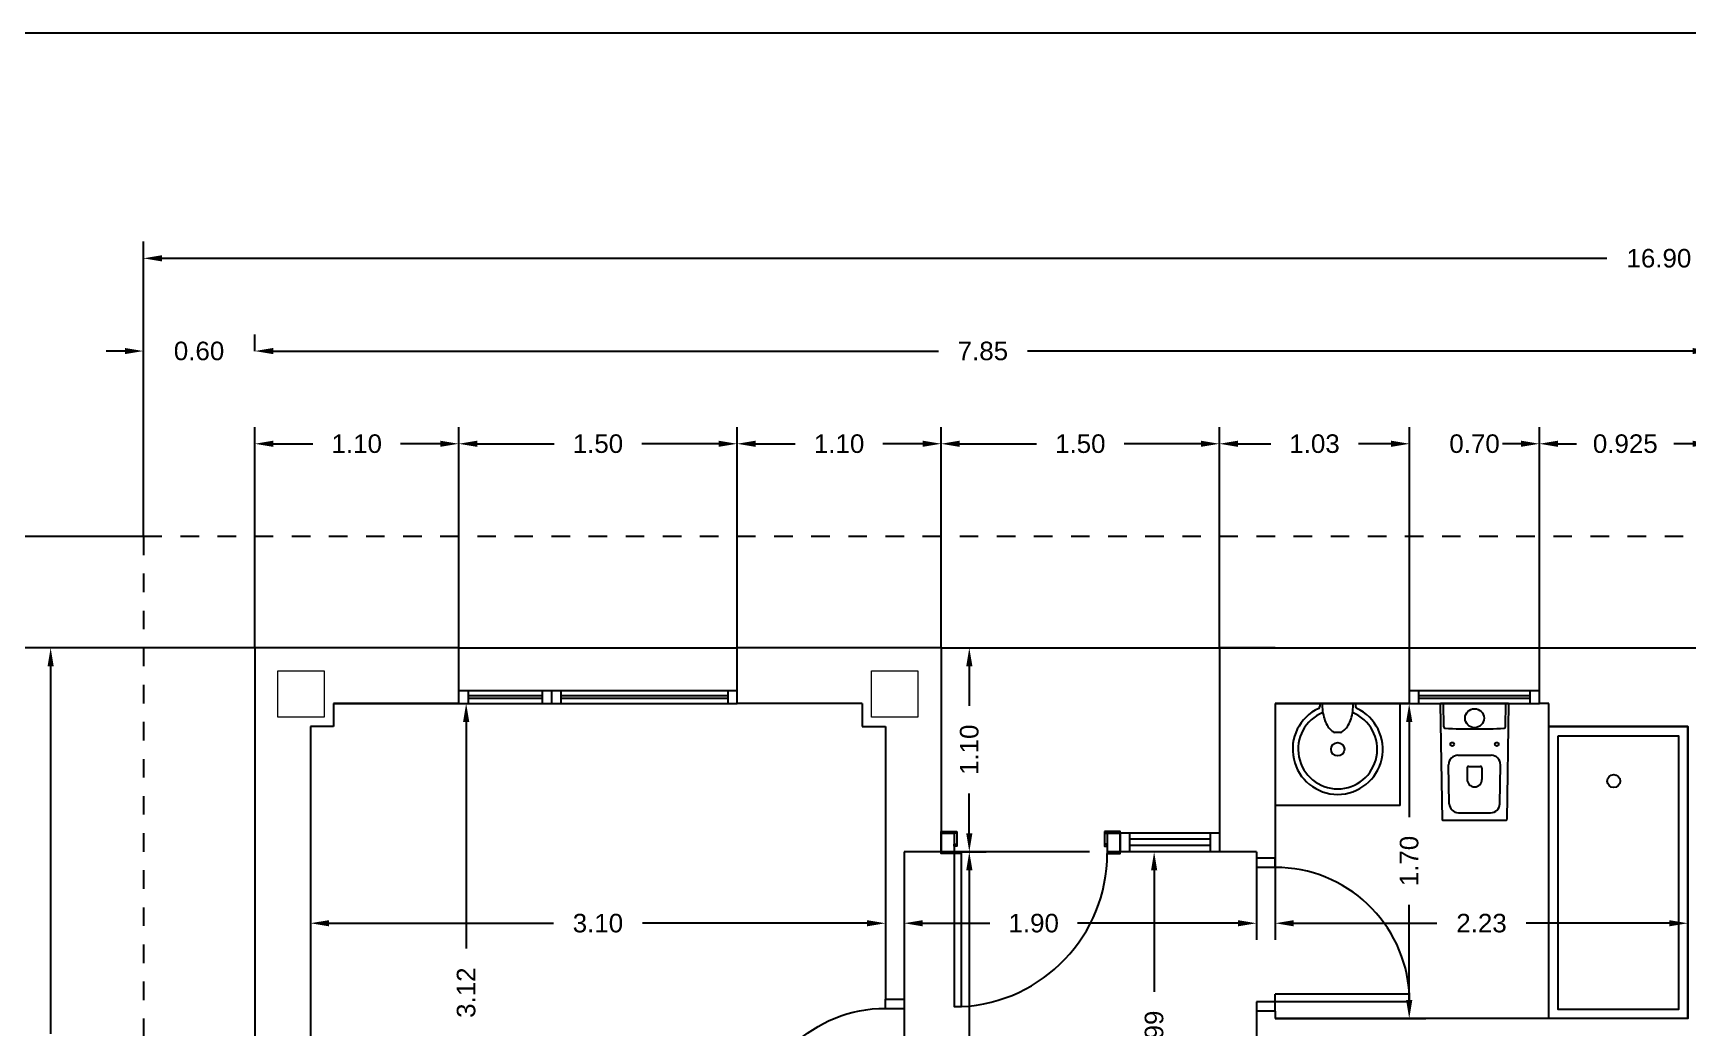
# Model space of a CAD drawing. Header units: millimetres. Extents: x 441156 to 441653, y 4514887 to 4515266.
# Drawn here: x 441298.74 to 441307.66, y 4515212.45 to 4515217.81 of the extents above; entities that cross this region are included whole.
import ezdxf

# ---------------------------------------------------------------- set-up
doc = ezdxf.new("R2010")
doc.units = ezdxf.units.MM
doc.linetypes.add('CONTINUA', pattern=[0])
doc.linetypes.add('RAYITAS', pattern=[0.375, 0.25, -0.125])
doc.layers.add('01_cartela', color=6, linetype='Continuous', plot=False)
for name, color, linetype in [('01_cotas', 254, 'Continuous'), ('01_muros', 1, 'Continuous'), ('01_proyección', 4, 'RAYITAS'), ('01_puertas', 2, 'Continuous'), ('01_sanitarios', 250, 'Continuous'), ('01_tabiques', 3, 'Continuous'), ('01_ventanas', 2, 'Continuous')]:
    doc.layers.add(name, color=color, linetype=linetype)
doc.layers.add('01_pilares baja', color=5, linetype='Continuous', lineweight=20)
doc.styles.add('Estilo1', font='swissel.ttf')
doc.styles.add('ROMANS', font='romans')
doc.dimstyles.new('DECIMAL-50', dxfattribs={"dimtxt": 0.08, "dimasz": 0.15, "dimexe": 0.09, "dimexo": 0, "dimgap": 0.09, "dimtad": 0, "dimzin": 0, "dimdsep": 46, "dimtxsty": 'ROMANS', "dimcen": 0.09, "dimclrt": 6, "dimadec": 0, "dimazin": 0, "dimtfac": 1.38, "dimtix": 1, "dimtofl": 0, "dimtmove": 2, "dimatfit": 3, "dimldrblk": 'OBLIQUE', "dimfxl": 1, "dimtolj": 1, "dimtzin": 0, "dimarcsym": 0})

# ---------------------------------------------------------------- blocks, each defined once
blk = doc.blocks.new('*D67')
at = {"layer": '01_cotas', "color": 0, "linetype": 'CONTINUA', "lineweight": -2, "transparency": 16777216}
for p, q in [((441299.9321, 4515214.498), (441299.9321, 4515215.688)), ((441301.0321, 4515214.498), (441301.0321, 4515215.688))]:
    blk.add_line(p, q, dxfattribs=at)
at = {"layer": '01_cotas', "color": 0, "lineweight": -2, "transparency": 16777216}
for p, q in [((441300.0321, 4515215.598), (441300.2457, 4515215.598)), ((441300.9321, 4515215.598), (441300.7185, 4515215.598))]:
    blk.add_line(p, q, dxfattribs=at)
at = {"layer": '01_cotas', "color": 0, "transparency": 16777216}
for points in [[(441300.0321, 4515215.6147), (441300.0321, 4515215.5813), (441299.9321, 4515215.598)], [(441300.9321, 4515215.6147), (441300.9321, 4515215.5813), (441301.0321, 4515215.598)]]:
    blk.add_solid(points, dxfattribs=at)
at = {"layer": '01_cotas', "color": 7, "transparency": 16777216, "insert": (441300.4821, 4515215.598), "char_height": 0.1, "attachment_point": 5, "style": 'Estilo1'}
blk.add_mtext('\\A1;1.10', dxfattribs=at)
blk = doc.blocks.new('*D68')
at = {"layer": '01_cotas', "color": 0, "linetype": 'CONTINUA', "lineweight": -2, "transparency": 16777216}
for p, q in [((441301.0321, 4515214.498), (441301.0321, 4515215.688)), ((441302.5321, 4515214.498), (441302.5321, 4515215.688))]:
    blk.add_line(p, q, dxfattribs=at)
at = {"layer": '01_cotas', "color": 0, "lineweight": -2, "transparency": 16777216}
for p, q in [((441301.1321, 4515215.598), (441301.5457, 4515215.598)), ((441302.4321, 4515215.598), (441302.0185, 4515215.598))]:
    blk.add_line(p, q, dxfattribs=at)
at = {"layer": '01_cotas', "color": 0, "transparency": 16777216}
for points in [[(441301.1321, 4515215.6147), (441301.1321, 4515215.5813), (441301.0321, 4515215.598)], [(441302.4321, 4515215.6147), (441302.4321, 4515215.5813), (441302.5321, 4515215.598)]]:
    blk.add_solid(points, dxfattribs=at)
at = {"layer": '01_cotas', "color": 7, "transparency": 16777216, "insert": (441301.7821, 4515215.598), "char_height": 0.1, "attachment_point": 5, "style": 'Estilo1'}
blk.add_mtext('\\A1;1.50', dxfattribs=at)
blk = doc.blocks.new('*D69')
at = {"layer": '01_cotas', "color": 0, "linetype": 'CONTINUA', "lineweight": -2, "transparency": 16777216}
for p, q in [((441303.6321, 4515214.498), (441303.6321, 4515215.688)), ((441305.1321, 4515214.498), (441305.1321, 4515215.688))]:
    blk.add_line(p, q, dxfattribs=at)
at = {"layer": '01_cotas', "color": 0, "lineweight": -2, "transparency": 16777216}
for p, q in [((441303.7321, 4515215.598), (441304.1457, 4515215.598)), ((441305.0321, 4515215.598), (441304.6185, 4515215.598))]:
    blk.add_line(p, q, dxfattribs=at)
at = {"layer": '01_cotas', "color": 0, "transparency": 16777216}
for points in [[(441303.7321, 4515215.6147), (441303.7321, 4515215.5813), (441303.6321, 4515215.598)], [(441305.0321, 4515215.6147), (441305.0321, 4515215.5813), (441305.1321, 4515215.598)]]:
    blk.add_solid(points, dxfattribs=at)
at = {"layer": '01_cotas', "color": 7, "transparency": 16777216, "insert": (441304.3821, 4515215.598), "char_height": 0.1, "attachment_point": 5, "style": 'Estilo1'}
blk.add_mtext('\\A1;1.50', dxfattribs=at)
blk = doc.blocks.new('*D70')
at = {"layer": '01_cotas', "color": 0, "linetype": 'CONTINUA', "lineweight": -2, "transparency": 16777216}
for p, q in [((441305.1321, 4515214.498), (441305.1321, 4515215.688)), ((441306.1571, 4515214.498), (441306.1571, 4515215.688))]:
    blk.add_line(p, q, dxfattribs=at)
at = {"layer": '01_cotas', "color": 0, "lineweight": -2, "transparency": 16777216}
for p, q in [((441305.2321, 4515215.598), (441305.4083, 4515215.598)), ((441306.0571, 4515215.598), (441305.8809, 4515215.598))]:
    blk.add_line(p, q, dxfattribs=at)
at = {"layer": '01_cotas', "color": 0, "transparency": 16777216}
for points in [[(441305.2321, 4515215.6147), (441305.2321, 4515215.5813), (441305.1321, 4515215.598)], [(441306.0571, 4515215.6147), (441306.0571, 4515215.5813), (441306.1571, 4515215.598)]]:
    blk.add_solid(points, dxfattribs=at)
at = {"layer": '01_cotas', "color": 7, "transparency": 16777216, "insert": (441305.6446, 4515215.598), "char_height": 0.1, "attachment_point": 5, "style": 'Estilo1'}
blk.add_mtext('\\A1;1.03', dxfattribs=at)
blk = doc.blocks.new('*D71')
at = {"layer": '01_cotas', "color": 0, "linetype": 'CONTINUA', "lineweight": -2, "transparency": 16777216}
for p, q in [((441306.1571, 4515214.498), (441306.1571, 4515215.688)), ((441306.8571, 4515214.498), (441306.8571, 4515215.688))]:
    blk.add_line(p, q, dxfattribs=at)
at = {"layer": '01_cotas', "color": 0, "lineweight": -2, "transparency": 16777216}
for p, q in [((441306.0571, 4515215.598), (441305.9571, 4515215.598)), ((441306.9571, 4515215.598), (441307.0571, 4515215.598))]:
    blk.add_line(p, q, dxfattribs=at)
at = {"layer": '01_cotas', "color": 0, "transparency": 16777216}
for points in [[(441306.0571, 4515215.6147), (441306.0571, 4515215.5813), (441306.1571, 4515215.598)], [(441306.9571, 4515215.6147), (441306.9571, 4515215.5813), (441306.8571, 4515215.598)]]:
    blk.add_solid(points, dxfattribs=at)
at = {"layer": '01_cotas', "color": 7, "transparency": 16777216, "insert": (441306.5071, 4515215.598), "char_height": 0.1, "attachment_point": 5, "style": 'Estilo1'}
blk.add_mtext('\\A1;0.70', dxfattribs=at)
blk = doc.blocks.new('*D72')
at = {"layer": '01_cotas', "color": 0, "linetype": 'CONTINUA', "lineweight": -2, "transparency": 16777216}
for p, q in [((441306.8571, 4515214.498), (441306.8571, 4515215.688)), ((441307.7821, 4515214.498), (441307.7821, 4515215.688))]:
    blk.add_line(p, q, dxfattribs=at)
at = {"layer": '01_cotas', "color": 0, "lineweight": -2, "transparency": 16777216}
for p, q in [((441306.7571, 4515215.598), (441306.6571, 4515215.598)), ((441307.8821, 4515215.598), (441307.9821, 4515215.598))]:
    blk.add_line(p, q, dxfattribs=at)
at = {"layer": '01_cotas', "color": 0, "transparency": 16777216}
for points in [[(441306.7571, 4515215.6147), (441306.7571, 4515215.5813), (441306.8571, 4515215.598)], [(441307.8821, 4515215.6147), (441307.8821, 4515215.5813), (441307.7821, 4515215.598)]]:
    blk.add_solid(points, dxfattribs=at)
at = {"layer": '01_cotas', "color": 7, "transparency": 16777216, "insert": (441307.3196, 4515215.598), "char_height": 0.1, "attachment_point": 5, "style": 'Estilo1'}
blk.add_mtext('\\A1;0.925', dxfattribs=at)
blk = doc.blocks.new('*D73')
at = {"layer": '01_cotas', "color": 0, "linetype": 'CONTINUA', "lineweight": -2, "transparency": 16777216}
for p, q in [((441307.7821, 4515214.498), (441307.7821, 4515215.688)), ((441308.7071, 4515214.498), (441308.7071, 4515215.688))]:
    blk.add_line(p, q, dxfattribs=at)
at = {"layer": '01_cotas', "color": 0, "lineweight": -2, "transparency": 16777216}
for p, q in [((441307.6821, 4515215.598), (441307.5821, 4515215.598)), ((441308.8071, 4515215.598), (441308.9071, 4515215.598))]:
    blk.add_line(p, q, dxfattribs=at)
at = {"layer": '01_cotas', "color": 0, "transparency": 16777216}
for points in [[(441307.6821, 4515215.6147), (441307.6821, 4515215.5813), (441307.7821, 4515215.598)], [(441308.8071, 4515215.6147), (441308.8071, 4515215.5813), (441308.7071, 4515215.598)]]:
    blk.add_solid(points, dxfattribs=at)
at = {"layer": '01_cotas', "color": 7, "transparency": 16777216, "insert": (441308.2446, 4515215.598), "char_height": 0.1, "attachment_point": 5, "style": 'Estilo1'}
blk.add_mtext('\\A1;0.925', dxfattribs=at)
blk = doc.blocks.new('*D80')
at = {"layer": '01_cotas', "color": 0, "linetype": 'CONTINUA', "lineweight": -2, "transparency": 16777216}
for p, q in [((441299.3321, 4515215.098), (441299.3321, 4515216.688)), ((441316.2321, 4515215.098), (441316.2321, 4515216.688))]:
    blk.add_line(p, q, dxfattribs=at)
at = {"layer": '01_cotas', "color": 0, "lineweight": -2, "transparency": 16777216}
for p, q in [((441299.4321, 4515216.598), (441307.2196, 4515216.598)), ((441316.1321, 4515216.598), (441307.7821, 4515216.598))]:
    blk.add_line(p, q, dxfattribs=at)
at = {"layer": '01_cotas', "color": 0, "transparency": 16777216}
for points in [[(441299.4321, 4515216.6147), (441299.4321, 4515216.5813), (441299.3321, 4515216.598)], [(441316.1321, 4515216.6147), (441316.1321, 4515216.5813), (441316.2321, 4515216.598)]]:
    blk.add_solid(points, dxfattribs=at)
at = {"layer": '01_cotas', "color": 7, "transparency": 16777216, "insert": (441307.5009, 4515216.598), "char_height": 0.1, "attachment_point": 5, "style": 'Estilo1'}
blk.add_mtext('\\A1;16.90', dxfattribs=at)
blk = doc.blocks.new('*D86')
at = {"layer": '01_cotas', "color": 0, "linetype": 'CONTINUA', "lineweight": -2, "transparency": 16777216}
for p, q in [((441299.3321, 4515215.098), (441299.3321, 4515216.188)), ((441299.9321, 4515216.098), (441299.9321, 4515216.188))]:
    blk.add_line(p, q, dxfattribs=at)
at = {"layer": '01_cotas', "color": 0, "lineweight": -2, "transparency": 16777216}
for p, q in [((441299.2321, 4515216.098), (441299.1321, 4515216.098)), ((441300.0321, 4515216.098), (441300.1321, 4515216.098))]:
    blk.add_line(p, q, dxfattribs=at)
at = {"layer": '01_cotas', "color": 0, "transparency": 16777216}
for points in [[(441299.2321, 4515216.1147), (441299.2321, 4515216.0813), (441299.3321, 4515216.098)], [(441300.0321, 4515216.1147), (441300.0321, 4515216.0813), (441299.9321, 4515216.098)]]:
    blk.add_solid(points, dxfattribs=at)
at = {"layer": '01_cotas', "color": 7, "transparency": 16777216, "insert": (441299.6321, 4515216.098), "char_height": 0.1, "attachment_point": 5, "style": 'Estilo1'}
blk.add_mtext('\\A1;0.60', dxfattribs=at)
blk = doc.blocks.new('*D90')
at = {"layer": '01_cotas', "color": 0, "linetype": 'CONTINUA', "lineweight": -2, "transparency": 16777216}
for p, q in [((441299.9321, 4515214.498), (441298.7421, 4515214.498)), ((441299.9321, 4515209.853), (441298.7421, 4515209.853))]:
    blk.add_line(p, q, dxfattribs=at)
at = {"layer": '01_cotas', "color": 0, "lineweight": -2, "transparency": 16777216}
for p, q in [((441298.8321, 4515214.398), (441298.8321, 4515212.4163)), ((441298.8321, 4515209.953), (441298.8321, 4515211.9348))]:
    blk.add_line(p, q, dxfattribs=at)
at = {"layer": '01_cotas', "color": 0, "transparency": 16777216}
for points in [[(441298.8155, 4515214.398), (441298.8488, 4515214.398), (441298.8321, 4515214.498)], [(441298.8155, 4515209.953), (441298.8488, 4515209.953), (441298.8321, 4515209.853)]]:
    blk.add_solid(points, dxfattribs=at)
at = {"layer": '01_cotas', "color": 7, "transparency": 16777216, "insert": (441298.8321, 4515212.1755), "char_height": 0.1, "attachment_point": 5, "rotation": 90, "style": 'Estilo1'}
blk.add_mtext('\\A1;4.65', dxfattribs=at)
blk = doc.blocks.new('*D88')
at = {"layer": '01_cotas', "color": 0, "linetype": 'CONTINUA', "lineweight": -2, "transparency": 16777216}
for p, q in [((441299.9321, 4515214.498), (441298.2421, 4515214.498)), ((441299.9321, 4515204.998), (441298.2421, 4515204.998))]:
    blk.add_line(p, q, dxfattribs=at)
at = {"layer": '01_cotas', "color": 0, "lineweight": -2, "transparency": 16777216}
for p, q in [((441298.3321, 4515214.398), (441298.3321, 4515209.9888)), ((441298.3321, 4515205.098), (441298.3321, 4515209.5073))]:
    blk.add_line(p, q, dxfattribs=at)
at = {"layer": '01_cotas', "color": 0, "transparency": 16777216}
for points in [[(441298.3155, 4515214.398), (441298.3488, 4515214.398), (441298.3321, 4515214.498)], [(441298.3155, 4515205.098), (441298.3488, 4515205.098), (441298.3321, 4515204.998)]]:
    blk.add_solid(points, dxfattribs=at)
at = {"layer": '01_cotas', "color": 7, "transparency": 16777216, "insert": (441298.3321, 4515209.748), "char_height": 0.1, "attachment_point": 5, "rotation": 90, "style": 'Estilo1'}
blk.add_mtext('\\A1;9.50', dxfattribs=at)
blk = doc.blocks.new('*D92')
at = {"layer": '01_cotas', "color": 0, "linetype": 'CONTINUA', "lineweight": -2, "transparency": 16777216}
for p, q in [((441299.3321, 4515215.098), (441297.7421, 4515215.098)), ((441299.3321, 4515209.403), (441297.7421, 4515209.403))]:
    blk.add_line(p, q, dxfattribs=at)
at = {"layer": '01_cotas', "color": 0, "lineweight": -2, "transparency": 16777216}
for p, q in [((441297.8321, 4515214.998), (441297.8321, 4515212.4906)), ((441297.8321, 4515209.503), (441297.8321, 4515212.0104))]:
    blk.add_line(p, q, dxfattribs=at)
at = {"layer": '01_cotas', "color": 0, "transparency": 16777216}
for points in [[(441297.8155, 4515214.998), (441297.8488, 4515214.998), (441297.8321, 4515215.098)], [(441297.8155, 4515209.503), (441297.8488, 4515209.503), (441297.8321, 4515209.403)]]:
    blk.add_solid(points, dxfattribs=at)
at = {"layer": '01_cotas', "color": 7, "transparency": 16777216, "insert": (441297.8321, 4515212.2505), "char_height": 0.1, "attachment_point": 5, "rotation": 90, "style": 'Estilo1'}
blk.add_mtext('\\A1;5.70', dxfattribs=at)
blk = doc.blocks.new('*D94')
at = {"layer": '01_cotas', "color": 0, "linetype": 'CONTINUA', "lineweight": -2, "transparency": 16777216}
for p, q in [((441300.2321, 4515213.6898), (441300.2321, 4515212.9225)), ((441303.3321, 4515213.6898), (441303.3321, 4515212.9225))]:
    blk.add_line(p, q, dxfattribs=at)
at = {"layer": '01_cotas', "color": 0, "lineweight": -2, "transparency": 16777216}
for p, q in [((441300.3321, 4515213.0125), (441301.542, 4515213.0125)), ((441303.2321, 4515213.0125), (441302.0222, 4515213.0125))]:
    blk.add_line(p, q, dxfattribs=at)
at = {"layer": '01_cotas', "color": 0, "transparency": 16777216}
for points in [[(441300.3321, 4515213.0291), (441300.3321, 4515212.9958), (441300.2321, 4515213.0125)], [(441303.2321, 4515213.0291), (441303.2321, 4515212.9958), (441303.3321, 4515213.0125)]]:
    blk.add_solid(points, dxfattribs=at)
at = {"layer": '01_cotas', "color": 7, "transparency": 16777216, "insert": (441301.7821, 4515213.0125), "char_height": 0.1, "attachment_point": 5, "style": 'Estilo1'}
blk.add_mtext('\\A1;3.10', dxfattribs=at)
blk = doc.blocks.new('*D95')
at = {"layer": '01_cotas', "color": 0, "linetype": 'CONTINUA', "lineweight": -2, "transparency": 16777216}
for p, q in [((441300.3571, 4515214.198), (441301.1619, 4515214.198)), ((441300.4521, 4515211.078), (441301.1619, 4515211.078))]:
    blk.add_line(p, q, dxfattribs=at)
at = {"layer": '01_cotas', "color": 0, "lineweight": -2, "transparency": 16777216}
for p, q in [((441301.0719, 4515214.098), (441301.0719, 4515212.8771)), ((441301.0719, 4515211.178), (441301.0719, 4515212.399))]:
    blk.add_line(p, q, dxfattribs=at)
at = {"layer": '01_cotas', "color": 0, "transparency": 16777216}
for points in [[(441301.0552, 4515214.098), (441301.0886, 4515214.098), (441301.0719, 4515214.198)], [(441301.0552, 4515211.178), (441301.0886, 4515211.178), (441301.0719, 4515211.078)]]:
    blk.add_solid(points, dxfattribs=at)
at = {"layer": '01_cotas', "color": 7, "transparency": 16777216, "insert": (441301.0719, 4515212.638), "char_height": 0.1, "attachment_point": 5, "rotation": 90, "style": 'Estilo1'}
blk.add_mtext('\\A1;3.12', dxfattribs=at)
blk = doc.blocks.new('*D96')
at = {"layer": '01_cotas', "color": 0, "linetype": 'CONTINUA', "lineweight": -2, "transparency": 16777216}
for p, q in [((441303.4321, 4515213.398), (441303.4321, 4515212.9225)), ((441305.3321, 4515213.398), (441305.3321, 4515212.9225))]:
    blk.add_line(p, q, dxfattribs=at)
at = {"layer": '01_cotas', "color": 0, "lineweight": -2, "transparency": 16777216}
for p, q in [((441303.5321, 4515213.0125), (441303.8944, 4515213.0125)), ((441305.2321, 4515213.0125), (441304.3672, 4515213.0125))]:
    blk.add_line(p, q, dxfattribs=at)
at = {"layer": '01_cotas', "color": 0, "transparency": 16777216}
for points in [[(441303.5321, 4515213.0291), (441303.5321, 4515212.9958), (441303.4321, 4515213.0125)], [(441305.2321, 4515213.0291), (441305.2321, 4515212.9958), (441305.3321, 4515213.0125)]]:
    blk.add_solid(points, dxfattribs=at)
at = {"layer": '01_cotas', "color": 7, "transparency": 16777216, "insert": (441304.1308, 4515213.0125), "char_height": 0.1, "attachment_point": 5, "style": 'Estilo1'}
blk.add_mtext('\\A1;1.90', dxfattribs=at)
blk = doc.blocks.new('*D97')
at = {"layer": '01_cotas', "color": 0, "linetype": 'CONTINUA', "lineweight": -2, "transparency": 16777216}
for p, q in [((441303.4321, 4515212.6036), (441303.4321, 4515211.9645)), ((441305.1121, 4515212.398), (441305.1121, 4515211.9645))]:
    blk.add_line(p, q, dxfattribs=at)
at = {"layer": '01_cotas', "color": 0, "lineweight": -2, "transparency": 16777216}
for p, q in [((441303.5321, 4515212.0545), (441304.0357, 4515212.0545)), ((441305.0121, 4515212.0545), (441304.5086, 4515212.0545))]:
    blk.add_line(p, q, dxfattribs=at)
at = {"layer": '01_cotas', "color": 0, "transparency": 16777216}
for points in [[(441303.5321, 4515212.0712), (441303.5321, 4515212.0379), (441303.4321, 4515212.0545)], [(441305.0121, 4515212.0712), (441305.0121, 4515212.0379), (441305.1121, 4515212.0545)]]:
    blk.add_solid(points, dxfattribs=at)
at = {"layer": '01_cotas', "color": 7, "transparency": 16777216, "insert": (441304.2721, 4515212.0545), "char_height": 0.1, "attachment_point": 5, "style": 'Estilo1'}
blk.add_mtext('\\A1;1.68', dxfattribs=at)
blk = doc.blocks.new('*D102')
at = {"layer": '01_cotas', "color": 0, "linetype": 'CONTINUA', "lineweight": -2, "transparency": 16777216}
for p, q in [((441305.4321, 4515213.3637), (441305.4321, 4515212.9225)), ((441307.6571, 4515213.3637), (441307.6571, 4515212.9225))]:
    blk.add_line(p, q, dxfattribs=at)
at = {"layer": '01_cotas', "color": 0, "lineweight": -2, "transparency": 16777216}
for p, q in [((441305.5321, 4515213.0125), (441306.3046, 4515213.0125)), ((441307.5571, 4515213.0125), (441306.7847, 4515213.0125))]:
    blk.add_line(p, q, dxfattribs=at)
at = {"layer": '01_cotas', "color": 0, "transparency": 16777216}
for points in [[(441305.5321, 4515213.0291), (441305.5321, 4515212.9958), (441305.4321, 4515213.0125)], [(441307.5571, 4515213.0291), (441307.5571, 4515212.9958), (441307.6571, 4515213.0125)]]:
    blk.add_solid(points, dxfattribs=at)
at = {"layer": '01_cotas', "color": 7, "transparency": 16777216, "insert": (441306.5446, 4515213.0125), "char_height": 0.1, "attachment_point": 5, "style": 'Estilo1'}
blk.add_mtext('\\A1;2.23', dxfattribs=at)
blk = doc.blocks.new('*D103')
at = {"layer": '01_cotas', "color": 0, "linetype": 'CONTINUA', "lineweight": -2, "transparency": 16777216}
for p, q in [((441305.4321, 4515214.198), (441306.2449, 4515214.198)), ((441305.4321, 4515212.498), (441306.2449, 4515212.498))]:
    blk.add_line(p, q, dxfattribs=at)
at = {"layer": '01_cotas', "color": 0, "lineweight": -2, "transparency": 16777216}
for p, q in [((441306.1549, 4515214.098), (441306.1549, 4515213.5844)), ((441306.1549, 4515212.598), (441306.1549, 4515213.1116))]:
    blk.add_line(p, q, dxfattribs=at)
at = {"layer": '01_cotas', "color": 0, "transparency": 16777216}
for points in [[(441306.1382, 4515214.098), (441306.1716, 4515214.098), (441306.1549, 4515214.198)], [(441306.1382, 4515212.598), (441306.1716, 4515212.598), (441306.1549, 4515212.498)]]:
    blk.add_solid(points, dxfattribs=at)
at = {"layer": '01_cotas', "color": 7, "transparency": 16777216, "insert": (441306.1549, 4515213.348), "char_height": 0.1, "attachment_point": 5, "rotation": 90, "style": 'Estilo1'}
blk.add_mtext('\\A1;1.70', dxfattribs=at)
blk = doc.blocks.new('*D104')
at = {"layer": '01_cotas', "color": 0, "linetype": 'CONTINUA', "lineweight": -2, "transparency": 16777216}
for p, q in [((441304.7994, 4515213.398), (441304.6901, 4515213.398)), ((441304.7994, 4515211.413), (441304.6901, 4515211.413))]:
    blk.add_line(p, q, dxfattribs=at)
at = {"layer": '01_cotas', "color": 0, "lineweight": -2, "transparency": 16777216}
for p, q in [((441304.7801, 4515213.298), (441304.7801, 4515212.642)), ((441304.7801, 4515211.513), (441304.7801, 4515212.1691))]:
    blk.add_line(p, q, dxfattribs=at)
at = {"layer": '01_cotas', "color": 0, "transparency": 16777216}
for points in [[(441304.7634, 4515213.298), (441304.7967, 4515213.298), (441304.7801, 4515213.398)], [(441304.7634, 4515211.513), (441304.7967, 4515211.513), (441304.7801, 4515211.413)]]:
    blk.add_solid(points, dxfattribs=at)
at = {"layer": '01_cotas', "color": 7, "transparency": 16777216, "insert": (441304.7801, 4515212.4055), "char_height": 0.1, "attachment_point": 5, "rotation": 90, "style": 'Estilo1'}
blk.add_mtext('\\A1;1.99', dxfattribs=at)
blk = doc.blocks.new('*D93')
at = {"layer": '01_cotas', "color": 0, "linetype": 'CONTINUA', "lineweight": -2, "transparency": 16777216}
for p, q in [((441304.4321, 4515213.398), (441303.6939, 4515213.398)), ((441304.4321, 4515209.868), (441303.6939, 4515209.868))]:
    blk.add_line(p, q, dxfattribs=at)
at = {"layer": '01_cotas', "color": 0, "lineweight": -2, "transparency": 16777216}
for p, q in [((441303.7839, 4515213.298), (441303.7839, 4515211.8731)), ((441303.7839, 4515209.968), (441303.7839, 4515211.393))]:
    blk.add_line(p, q, dxfattribs=at)
at = {"layer": '01_cotas', "color": 0, "transparency": 16777216}
for points in [[(441303.7672, 4515213.298), (441303.8006, 4515213.298), (441303.7839, 4515213.398)], [(441303.7672, 4515209.968), (441303.8006, 4515209.968), (441303.7839, 4515209.868)]]:
    blk.add_solid(points, dxfattribs=at)
at = {"layer": '01_cotas', "color": 7, "transparency": 16777216, "insert": (441303.7839, 4515211.633), "char_height": 0.1, "attachment_point": 5, "rotation": 90, "style": 'Estilo1'}
blk.add_mtext('\\A1;3.53', dxfattribs=at)
blk = doc.blocks.new('*D111')
at = {"layer": '01_cotas', "color": 0, "linetype": 'CONTINUA', "lineweight": -2, "transparency": 16777216}
for p, q in [((441303.6322, 4515214.498), (441303.8739, 4515214.498)), ((441303.6322, 4515213.398), (441303.8739, 4515213.398))]:
    blk.add_line(p, q, dxfattribs=at)
at = {"layer": '01_cotas', "color": 0, "lineweight": -2, "transparency": 16777216}
for p, q in [((441303.7839, 4515214.398), (441303.7839, 4515214.1844)), ((441303.7839, 4515213.498), (441303.7839, 4515213.7116))]:
    blk.add_line(p, q, dxfattribs=at)
at = {"layer": '01_cotas', "color": 0, "transparency": 16777216}
for points in [[(441303.7672, 4515214.398), (441303.8006, 4515214.398), (441303.7839, 4515214.498)], [(441303.7672, 4515213.498), (441303.8006, 4515213.498), (441303.7839, 4515213.398)]]:
    blk.add_solid(points, dxfattribs=at)
at = {"layer": '01_cotas', "color": 7, "transparency": 16777216, "insert": (441303.7839, 4515213.948), "char_height": 0.1, "attachment_point": 5, "rotation": 90, "style": 'Estilo1'}
blk.add_mtext('\\A1;1.10', dxfattribs=at)
blk = doc.blocks.new('*D119')
at = {"layer": '01_cotas', "color": 0, "linetype": 'CONTINUA', "lineweight": -2, "transparency": 16777216}
for p, q in [((441299.9321, 4515216.098), (441299.9321, 4515216.188)), ((441307.7821, 4515216.098), (441307.7821, 4515216.008))]:
    blk.add_line(p, q, dxfattribs=at)
at = {"layer": '01_cotas', "color": 0, "lineweight": -2, "transparency": 16777216}
for p, q in [((441300.0321, 4515216.098), (441303.6175, 4515216.098)), ((441307.6821, 4515216.098), (441304.0968, 4515216.098))]:
    blk.add_line(p, q, dxfattribs=at)
at = {"layer": '01_cotas', "color": 0, "transparency": 16777216}
for points in [[(441300.0321, 4515216.1147), (441300.0321, 4515216.0813), (441299.9321, 4515216.098)], [(441307.6821, 4515216.1147), (441307.6821, 4515216.0813), (441307.7821, 4515216.098)]]:
    blk.add_solid(points, dxfattribs=at)
at = {"layer": '01_cotas', "color": 7, "transparency": 16777216, "insert": (441303.8571, 4515216.098), "char_height": 0.1, "attachment_point": 5, "style": 'Estilo1'}
blk.add_mtext('\\A1;7.85', dxfattribs=at)
blk = doc.blocks.new('*D232')
at = {"layer": '01_cotas', "color": 0, "linetype": 'CONTINUA', "lineweight": -2, "transparency": 16777216}
for p, q in [((441302.5321, 4515214.498), (441302.5321, 4515215.688)), ((441303.6321, 4515214.498), (441303.6321, 4515215.688))]:
    blk.add_line(p, q, dxfattribs=at)
at = {"layer": '01_cotas', "color": 0, "lineweight": -2, "transparency": 16777216}
for p, q in [((441302.6321, 4515215.598), (441302.8457, 4515215.598)), ((441303.5321, 4515215.598), (441303.3185, 4515215.598))]:
    blk.add_line(p, q, dxfattribs=at)
at = {"layer": '01_cotas', "color": 0, "transparency": 16777216}
for points in [[(441302.6321, 4515215.6147), (441302.6321, 4515215.5813), (441302.5321, 4515215.598)], [(441303.5321, 4515215.6147), (441303.5321, 4515215.5813), (441303.6321, 4515215.598)]]:
    blk.add_solid(points, dxfattribs=at)
at = {"layer": '01_cotas', "color": 7, "transparency": 16777216, "insert": (441303.0821, 4515215.598), "char_height": 0.1, "attachment_point": 5, "style": 'Estilo1'}
blk.add_mtext('\\A1;1.10', dxfattribs=at)
blk = doc.blocks.new('lav-encimera 2')
at = {"layer": '01_sanitarios'}
for p, q in [((-0.0027, 0.1074), (-0.0187, 0.1066)), ((0, 0.1044), (0, -0.1044)), ((-0.1742, -0.0168), (-0.1743, 0.0168)), ((-0.0027, -0.1074), (-0.0187, -0.1066))]:
    blk.add_line(p, q, dxfattribs=at)
blk.add_circle((-0.275, 0), 0.04, dxfattribs=at)
for centre, radius, start, end in [((-0.275, 0), 0.27, 24.87491, 335.12509), ((-0.275, 0), 0.237, 22.06562, 338.05639), ((-0.0178, 0.1208), 0.0142, 210.52909, 266.21401), ((-0.003, 0.1044), 0.003, 360, 83.31595), ((-0.1216, 0.0003), 0.0553, 135.69557, 162.59035), ((-0.0471, -0.0725), 0.1594, 106.81645, 135.69557), ((-0.0033, -0.2171), 0.3105, 89.38301, 106.81645), ((-0.1216, 0.0003), 0.0553, 197.95324, 224.30443), ((-0.0471, 0.073), 0.1594, 224.30443, 253.18355), ((-0.0033, 0.2176), 0.3105, 253.18355, 270.61699), ((-0.0178, -0.1208), 0.0142, 93.78599, 149.47091), ((-0.003, -0.1044), 0.003, 276.68405, 360)]:
    blk.add_arc(centre, radius, start, end, dxfattribs=at)
blk = doc.blocks.new('duravit inodoro cisterna')
at = {"layer": '01_sanitarios', "linetype": 'Continuous'}
for p, q in [((-0.1364, 0.5408), (-0.1396, 0.3308)), ((0.0864, 0.59), (-0.0864, 0.59)), ((0.1364, 0.5408), (0.1396, 0.3308)), ((-0.04, 0.35), (-0.04, 0.41)), ((0.04, 0.35), (0.04, 0.41)), ((0.0896, 0.28), (-0.0896, 0.28)), ((0.03, 0.34), (-0.03, 0.34)), ((-0.166, 0.1269), (-0.1681, -0.0001)), ((0.166, 0.1269), (0.1681, -0.0001))]:
    blk.add_line(p, q, dxfattribs=at)
at = {"layer": '01_sanitarios', "linetype": 'Continuous', "flags": 128}
blk.add_lwpolyline([(0.181, 0, 0.414214), (0.185, 0.004), (0.185, 0.005), (0.175, 0.6257, 0.436396), (0.171, 0.63), (-0.171, 0.63, 0.436396), (-0.175, 0.6257), (-0.185, 0.005), (-0.185, 0.004, 0.414214), (-0.181, 0)], format="xyb", close=True, dxfattribs=at)
at = {"layer": '01_sanitarios', "linetype": 'Continuous'}
for centre, radius in [((-0.1198, 0.22), 0.01), ((0.12, 0.22), 0.01), ((0, 0.08), 0.051)]:
    blk.add_circle(centre, radius, dxfattribs=at)
for centre, radius, start, end in [((-0.0864, 0.54), 0.05, 90, 179.07595), ((0.0864, 0.54), 0.05, 0.92405, 90), ((0, 0.41), 0.04, 0, 180), ((-0.0896, 0.33), 0.05, 179.07595, 270), ((-0.03, 0.35), 0.01, 180, 270), ((0.03, 0.35), 0.01, 270, 0), ((0.0896, 0.33), 0.05, 270, 0.92405), ((-0.159, 0.1267), 0.007, 93.06407, 179.07595), ((0, -2.8442), 2.9822, 86.93593, 93.06407), ((0.159, 0.1267), 0.007, 0.92405, 86.93593)]:
    blk.add_arc(centre, radius, start, end, dxfattribs=at)
blk = doc.blocks.new('P725-10')
for p, q in [((-0.05, 0.8238), (-0.0914, 0.8238)), ((-0.0914, 0.8238), (-0.0914, 0.1)), ((-0.05, 0.8238), (-0.05, 0)), ((-0.775, 0.1), (-0.825, 0.1)), ((-0.775, 0.1), (-0.775, 0)), ((0, 0.1), (-0.0914, 0.1)), ((-0.825, 0), (-0.775, 0)), ((-0.05, 0), (0, 0))]:
    blk.add_line(p, q)
blk.add_arc((-0.05, 0.1), 0.725, 93.27583, 180)

msp = doc.modelspace()

# ---------------------------------------------------------------- linework, layer by layer
at = {"layer": '01_cartela', "color": 1}
msp.add_lwpolyline([(441294.2711, 4515217.8127), (441294.2711, 4515196.2776), (441324.9091, 4515196.2776), (441324.9091, 4515217.8127)], close=True, dxfattribs=at)
at = {"layer": '01_muros'}
for p, q in [((441301.0321, 4515214.498, 0), (441299.9321, 4515214.498, 0)), ((441299.9321, 4515214.498, 0), (441299.9321, 4515209.853, 0)), ((441301.0321, 4515214.198, 0), (441301.0321, 4515214.498, 0)), ((441303.6321, 4515214.498, 0), (441302.5321, 4515214.498, 0)), ((441302.5321, 4515214.198, 0), (441302.5321, 4515214.498, 0)), ((441303.6321, 4515214.498, 0), (441303.6321, 4515213.398, 0)), ((441305.4321, 4515214.498, 0), (441305.1321, 4515214.498, 0)), ((441305.1321, 4515214.498, 0), (441305.1321, 4515213.398, 0)), ((441305.1321, 4515214.498, 0), (441306.1571, 4515214.498, 0)), ((441306.1571, 4515214.198, 0), (441306.1571, 4515214.498, 0)), ((441306.8571, 4515214.498, 0), (441308.7071, 4515214.498, 0)), ((441306.8571, 4515214.198, 0), (441306.8571, 4515214.498, 0))]:
    msp.add_line(p, q, dxfattribs=at)
at = {"layer": '01_pilares baja'}
for points in [[(441300.3071, 4515214.123), (441300.0571, 4515214.123), (441300.0571, 4515214.373), (441300.3071, 4515214.373), (441300.3071, 4515214.123)], [(441303.5071, 4515214.123), (441303.2571, 4515214.123), (441303.2571, 4515214.373), (441303.5071, 4515214.373), (441303.5071, 4515214.123)]]:
    msp.add_lwpolyline(points, close=True, dxfattribs=at)
at = {"layer": '01_proyección', "color": 120, "ltscale": 0.25, "elevation": 0}
msp.add_lwpolyline([(441315.6321, 4515209.403), (441316.2321, 4515209.403), (441316.2321, 4515215.098), (441299.3321, 4515215.098), (441299.3321, 4515209.403), (441299.9321, 4515209.403)], dxfattribs=at)
at = {"layer": '01_puertas', "color": 2, "linetype": 'CONTINUA'}
for p, q in [((441303.7172, 4515213.498, 0), (441303.7172, 4515213.438, 0)), ((441304.5121, 4515213.498, 0), (441304.5121, 4515213.438, 0)), ((441304.5971, 4515213.498, 0), (441304.5971, 4515213.398, 0)), ((441305.1321, 4515213.498, 0), (441304.5971, 4515213.498, 0)), ((441304.6471, 4515213.498, 0), (441304.6471, 4515213.398, 0)), ((441305.0821, 4515213.4652, 0), (441304.6471, 4515213.4652, 0)), ((441305.0821, 4515213.498, 0), (441305.0821, 4515213.398, 0)), ((441303.6421, 4515213.398, 0), (441303.7021, 4515213.398, 0)), ((441303.7021, 4515213.428, 0), (441303.7021, 4515213.398, 0)), ((441304.5271, 4515213.428, 0), (441304.5271, 4515213.398, 0)), ((441305.1321, 4515213.398, 0), (441304.5971, 4515213.398, 0)), ((441305.0821, 4515213.4309, 0), (441304.6471, 4515213.4309, 0))]:
    msp.add_line(p, q, dxfattribs=at)
at = {"layer": '01_puertas', "color": 2, "linetype": 'CONTINUA', "elevation": 0}
for points in [[(441303.7172, 4515213.508), (441303.7172, 4515213.498), (441303.6321, 4515213.498), (441303.6321, 4515213.508)], [(441303.7021, 4515213.398), (441303.6321, 4515213.398), (441303.6321, 4515213.498), (441303.7021, 4515213.498)], [(441304.5121, 4515213.508), (441304.5121, 4515213.498), (441304.5971, 4515213.498), (441304.5971, 4515213.508)], [(441303.7021, 4515213.398), (441303.7021, 4515213.388), (441303.6321, 4515213.388), (441303.6321, 4515213.398)], [(441303.7171, 4515213.438), (441303.7171, 4515213.428), (441303.7021, 4515213.428), (441303.7021, 4515213.438)], [(441303.7021, 4515213.388), (441303.7022, 4515212.563), (441303.742, 4515212.563), (441303.742, 4515213.388)], [(441304.5121, 4515213.438), (441304.5121, 4515213.428), (441304.5271, 4515213.428), (441304.5271, 4515213.438)], [(441304.5271, 4515213.398), (441304.5271, 4515213.388), (441304.5971, 4515213.388), (441304.5971, 4515213.398)]]:
    msp.add_lwpolyline(points, close=True, dxfattribs=at)
for points in [[(441304.5271, 4515213.498), (441304.5271, 4515213.398)], [(441304.5971, 4515213.398), (441304.5971, 4515213.498)]]:
    msp.add_lwpolyline(points, dxfattribs=at)
at = {"layer": '01_puertas', "color": 2, "linetype": 'CONTINUA'}
msp.add_arc((441303.7004, 4515213.3888, 0), 0.8268, 272.88562, 359.95054, dxfattribs=at)
at = {"layer": '01_sanitarios', "linetype": 'CONTINUA'}
for q in [(441306.1071, 4515214.198, 0), (441305.4321, 4515213.648, 0)]:
    msp.add_line((441306.1071, 4515213.648, 0), q, dxfattribs=at)
at = {"layer": '01_sanitarios', "linetype": 'CONTINUA', "elevation": 0}
for points in [[(441306.9071, 4515214.073), (441307.6571, 4515214.073), (441307.6571, 4515212.498), (441306.9071, 4515212.498)], [(441306.9571, 4515214.023), (441307.6071, 4515214.023), (441307.6071, 4515212.548), (441306.9571, 4515212.548)]]:
    msp.add_lwpolyline(points, close=True, dxfattribs=at)
at = {"layer": '01_sanitarios', "linetype": 'CONTINUA'}
msp.add_circle((441307.2571, 4515213.7794, 0), 0.035, dxfattribs=at)
at = {"layer": '01_tabiques'}
for p, q in [((441301.0321, 4515214.198, 0), (441300.3571, 4515214.198, 0)), ((441300.3571, 4515214.198, 0), (441300.3571, 4515214.073, 0)), ((441303.2071, 4515214.198, 0), (441302.5321, 4515214.198, 0)), ((441303.2071, 4515214.198, 0), (441303.2071, 4515214.073, 0)), ((441305.4321, 4515214.198, 0), (441305.4321, 4515213.3637, 0)), ((441306.1571, 4515214.198, 0), (441305.4321, 4515214.198, 0)), ((441306.9071, 4515214.198, 0), (441306.8571, 4515214.198, 0)), ((441306.9071, 4515214.073, 0), (441306.9071, 4515214.198, 0)), ((441300.2321, 4515214.073, 0), (441300.2321, 4515211.703, 0)), ((441300.3571, 4515214.073, 0), (441300.2321, 4515214.073, 0)), ((441303.2071, 4515214.073, 0), (441303.3321, 4515214.073, 0)), ((441303.3321, 4515214.073, 0), (441303.3321, 4515212.6036, 0)), ((441307.6571, 4515214.073, 0), (441306.9071, 4515214.073, 0)), ((441307.6571, 4515212.498, 0), (441307.6571, 4515214.073, 0)), ((441303.6321, 4515213.398, 0), (441303.4321, 4515213.398, 0)), ((441303.4321, 4515213.398, 0), (441303.4321, 4515212.6036, 0)), ((441305.3321, 4515213.398, 0), (441305.1321, 4515213.398, 0)), ((441305.3321, 4515213.398, 0), (441305.3321, 4515213.3637, 0)), ((441305.4321, 4515213.3637, 0), (441305.3321, 4515213.3637, 0)), ((441303.3321, 4515212.6036, 0), (441303.4321, 4515212.6036, 0)), ((441305.3321, 4515212.5387, 0), (441305.3321, 4515212.398, 0)), ((441305.4321, 4515212.5387, 0), (441305.3321, 4515212.5387, 0)), ((441305.4321, 4515212.5387, 0), (441305.4321, 4515212.498, 0)), ((441307.6571, 4515212.498, 0), (441305.4321, 4515212.498, 0))]:
    msp.add_line(p, q, dxfattribs=at)
at = {"layer": '01_ventanas', "color": 2, "linetype": 'CONTINUA'}
for p, q in [((441301.0321, 4515214.498, 0), (441302.5321, 4515214.498, 0)), ((441303.6322, 4515214.498, 0), (441305.1321, 4515214.498, 0)), ((441306.1571, 4515214.498, 0), (441306.8571, 4515214.498, 0)), ((441301.0321, 4515214.268, 0), (441302.5321, 4515214.268, 0)), ((441301.0821, 4515214.268, 0), (441301.0821, 4515214.198, 0)), ((441301.4821, 4515214.268, 0), (441301.4821, 4515214.198, 0)), ((441301.5321, 4515214.268, 0), (441301.5321, 4515214.198, 0)), ((441301.5821, 4515214.268, 0), (441301.5821, 4515214.198, 0)), ((441302.4821, 4515214.268, 0), (441302.4821, 4515214.198, 0)), ((441306.1571, 4515214.268, 0), (441306.8571, 4515214.268, 0)), ((441306.2071, 4515214.198, 0), (441306.2071, 4515214.268, 0)), ((441306.8071, 4515214.198, 0), (441306.8071, 4515214.268, 0)), ((441301.0321, 4515214.198, 0), (441302.5321, 4515214.198, 0)), ((441301.0821, 4515214.24, 0), (441301.4821, 4515214.24, 0)), ((441301.0821, 4515214.226, 0), (441301.4821, 4515214.226, 0)), ((441301.5821, 4515214.24, 0), (441302.4821, 4515214.24, 0)), ((441301.5821, 4515214.226, 0), (441302.4821, 4515214.226, 0)), ((441306.1571, 4515214.198, 0), (441306.8571, 4515214.198, 0)), ((441306.2071, 4515214.24, 0), (441306.8071, 4515214.24, 0)), ((441306.2071, 4515214.226, 0), (441306.8071, 4515214.226, 0))]:
    msp.add_line(p, q, dxfattribs=at)

# ---------------------------------------------------------------- block references
at = {"layer": '01_puertas', "color": 2, "linetype": 'CONTINUA', "rotation": 270.0000000046822}
msp.add_blockref('P725-10', (441305.3321, 4515212.5387, 0), dxfattribs=at)
at = {"layer": '01_puertas', "color": 2, "linetype": 'CONTINUA', "xscale": -1, "rotation": 89.9999999953176}
msp.add_blockref('P725-10', (441303.4321, 4515211.7786, 0), dxfattribs=at)
at = {"layer": '01_sanitarios', "linetype": 'CONTINUA', "xscale": 0.9000000000000002, "yscale": 0.9000000000000002, "zscale": 0.9000000000000002, "rotation": 89.99999999999999}
msp.add_blockref('lav-encimera 2', (441305.7696, 4515214.198, 0), dxfattribs=at)
at = {"layer": '01_sanitarios', "linetype": 'CONTINUA', "rotation": 180}
msp.add_blockref('duravit inodoro cisterna', (441306.5071, 4515214.198, 0), dxfattribs=at)

# ---------------------------------------------------------------- dimensions: what is measured, and where the dimension line sits
at = {"layer": '01_cotas'}
dim = msp.add_linear_dim(base=(441316.2321, 4515216.598), p1=(441299.3321, 4515215.098, 0), p2=(441316.2321, 4515215.098, 0), dimstyle='DECIMAL-50', override={"dimtxt": 0.1, "dimasz": 0.1, "dimtxsty": 'Estilo1', "dimsah": 1, "dimclrt": 7, "dimfxl": 0.09, "dimarcsym": 2}, dxfattribs=at)
dim.commit()
dim.dimension.update_dxf_attribs({"geometry": '*D80', "text_midpoint": (441307.5009, 4515216.598), "dimtype": 160})
for base, p1, p2, angle, picture, middle in [((441299.3321, 4515216.098), (441299.9321, 4515216.098), (441299.3321, 4515215.098), 180, '*D86', (441299.6321, 4515216.098)), ((441297.8321301212, 4515209.4030118231), (441299.3321301212, 4515215.0980118234, 0.0000002452), (441299.3321301212, 4515209.4030118231, 0.0000002452), 90, '*D92', (441297.8321301205, 4515212.2505118232)), ((441298.3321, 4515214.498), (441299.9321, 4515204.998, 0), (441299.9321, 4515214.498, 0), 90, '*D88', (441298.3321, 4515209.748)), ((441298.83213, 4515209.853011), (441299.93213, 4515214.498012, 0), (441299.93213, 4515209.853011, 0), 90, '*D90', (441298.83213, 4515212.175511)), ((441303.7839, 4515214.498), (441303.6322, 4515213.398, 0), (441303.6322, 4515214.498, 0), 90, '*D111', (441303.7839, 4515213.948)), ((441301.0719, 4515211.078), (441300.3571, 4515214.198, 0), (441300.4521, 4515211.078, 0), 90, '*D95', (441301.0719, 4515212.638)), ((441306.1549, 4515214.198), (441305.4321, 4515212.498, 0), (441305.4321, 4515214.198, 0), 90, '*D103', (441306.1549, 4515213.348)), ((441300.2321, 4515213.0125), (441303.3321, 4515213.6898, 0), (441300.2321, 4515213.6898, 0), 180, '*D94', (441301.7821, 4515213.0125)), ((441303.7839, 4515213.398), (441304.4321, 4515209.868, 0), (441304.4321, 4515213.398), 90, '*D93', (441303.7839, 4515211.633)), ((441304.78007, 4515213.39803), (441304.79944, 4515211.41301, 0), (441304.79942, 4515213.39803, 0), 90, '*D104', (441304.78007, 4515212.40552)), ((441307.65713, 4515213.012466), (441305.432129, 4515213.363698, 0), (441307.65713, 4515213.363698, -0.000002), 180, '*D102', (441306.54463, 4515213.012466)), ((441303.4321, 4515212.0545), (441305.1121, 4515212.398, 0), (441303.4321, 4515212.6036, 0), 180, '*D97', (441304.2721, 4515212.0545))]:
    dim = msp.add_linear_dim(base=base, p1=p1, p2=p2, angle=angle, dimstyle='DECIMAL-50', override={"dimtxt": 0.1, "dimasz": 0.1, "dimtxsty": 'Estilo1', "dimsah": 1, "dimclrt": 7, "dimfxl": 0.09, "dimarcsym": 2}, dxfattribs=at)
    dim.commit()
    dim.dimension.update_dxf_attribs({"geometry": picture, "text_midpoint": middle})
for base, p1, p2, picture, middle in [((441307.7821, 4515216.098), (441299.9321, 4515216.098), (441307.7821, 4515216.098), '*D119', (441303.8571, 4515216.098)), ((441301.0321, 4515215.598), (441299.9321, 4515214.498, 0), (441301.0321, 4515214.498, 0), '*D67', (441300.4821, 4515215.598)), ((441302.5321, 4515215.598), (441301.0321, 4515214.498, 0), (441302.5321, 4515214.498, 0), '*D68', (441301.7821, 4515215.598)), ((441303.6321, 4515215.598), (441302.5321, 4515214.498, 0), (441303.6321, 4515214.498), '*D232', (441303.0821, 4515215.598)), ((441305.1321, 4515215.598), (441303.6321, 4515214.498, 0), (441305.1321, 4515214.498, 0), '*D69', (441304.3821, 4515215.598)), ((441306.1571299, 4515215.5980118), (441305.1321298, 4515214.4980118, 0.0000002), (441306.1571299, 4515214.4980118, -0.0000006), '*D70', (441305.6446298, 4515215.5980118)), ((441306.8571, 4515215.598), (441306.1571, 4515214.498, 0), (441306.8571, 4515214.498, 0), '*D71', (441306.5071, 4515215.598))]:
    dim = msp.add_linear_dim(base=base, p1=p1, p2=p2, dimstyle='DECIMAL-50', override={"dimtxt": 0.1, "dimasz": 0.1, "dimtxsty": 'Estilo1', "dimsah": 1, "dimclrt": 7, "dimfxl": 0.09, "dimarcsym": 2}, dxfattribs=at)
    dim.commit()
    dim.dimension.update_dxf_attribs({"geometry": picture, "text_midpoint": middle})
for base, p1, p2, picture, middle in [((441307.7821, 4515215.598), (441306.8571, 4515214.498, 0), (441307.7821, 4515214.498, 0), '*D72', (441307.3196, 4515215.598)), ((441308.7071, 4515215.598), (441307.7821, 4515214.498, 0), (441308.7071, 4515214.498, 0), '*D73', (441308.2446, 4515215.598))]:
    dim = msp.add_linear_dim(base=base, p1=p1, p2=p2, text='0.925', dimstyle='DECIMAL-50', override={"dimtxt": 0.1, "dimasz": 0.1, "dimtxsty": 'Estilo1', "dimsah": 1, "dimclrt": 7, "dimfxl": 0.09, "dimarcsym": 2}, dxfattribs=at)
    dim.commit()
    dim.dimension.update_dxf_attribs({"geometry": picture, "text_midpoint": middle})
dim = msp.add_linear_dim(base=(441303.4321, 4515213.0125), p1=(441305.3321, 4515213.398, 0), p2=(441303.4321, 4515213.398, 0), angle=180, dimstyle='DECIMAL-50', override={"dimtxt": 0.1, "dimasz": 0.1, "dimtxsty": 'Estilo1', "dimsah": 1, "dimclrt": 7, "dimfxl": 0.09, "dimarcsym": 2}, dxfattribs=at)
dim.commit()
dim.dimension.update_dxf_attribs({"geometry": '*D96', "text_midpoint": (441304.1308, 4515213.0125), "dimtype": 160})

doc.saveas('drawing.dxf')
